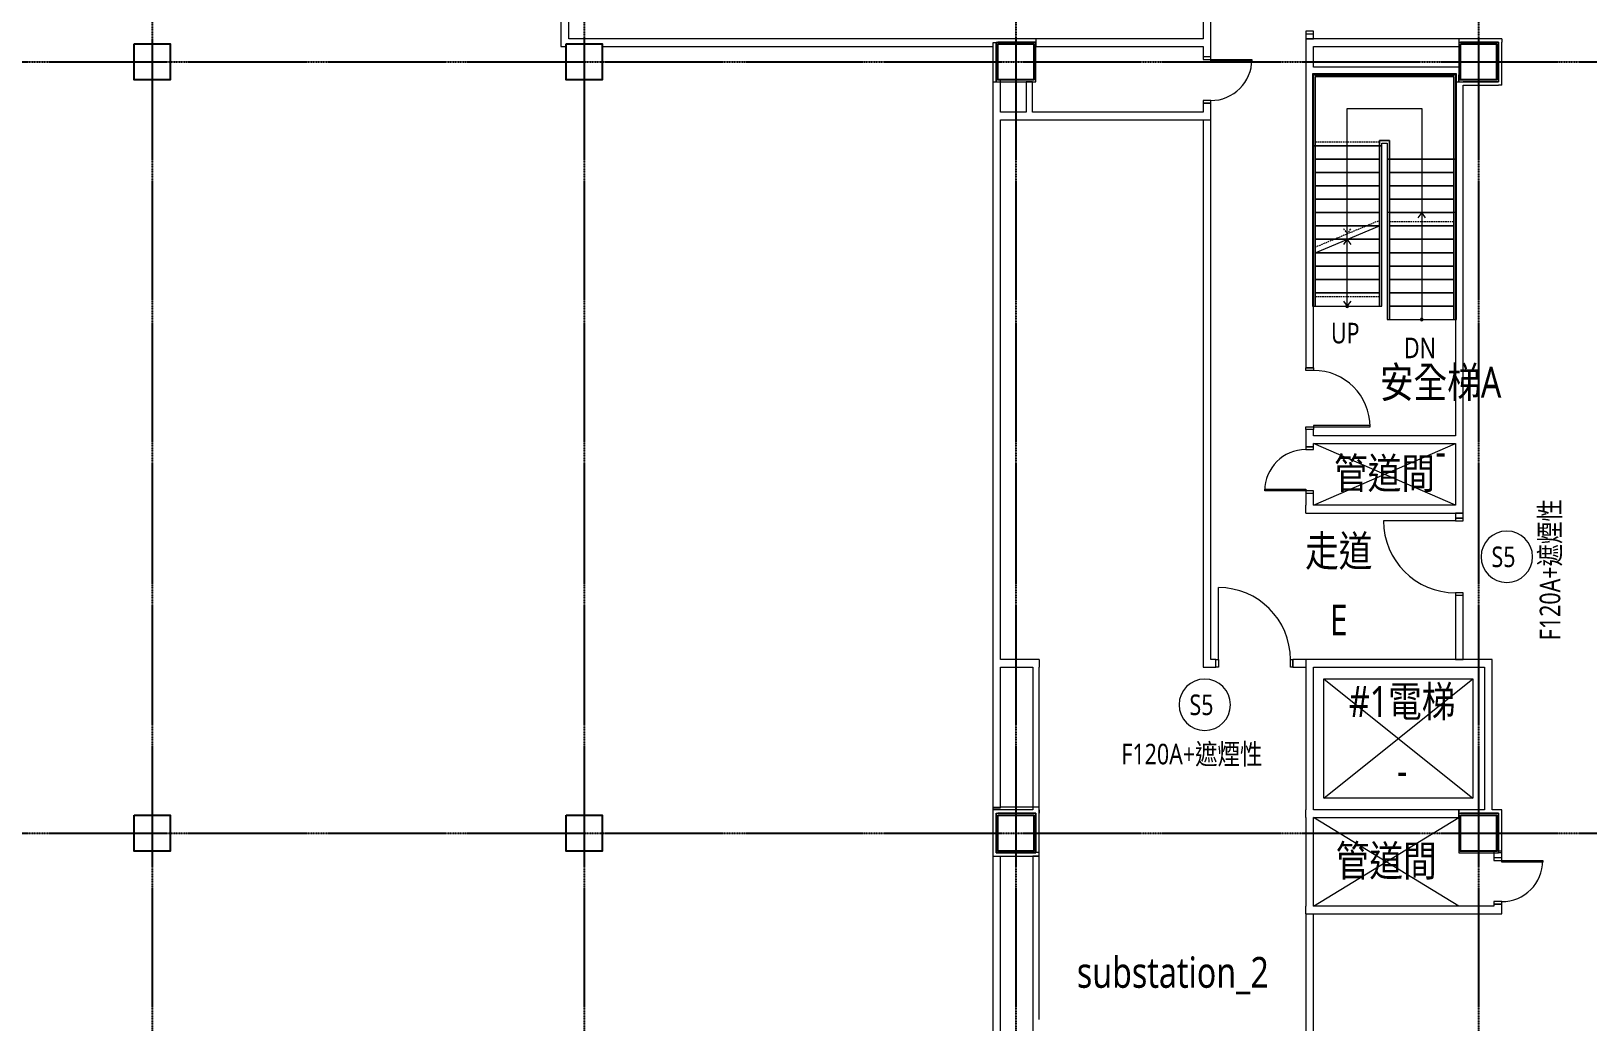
# Model space of a CAD drawing. Extents: x -3450 to 27857, y -1288 to 11880.
# Drawn here: x 22444 to 25473, y 5633 to 7560 of the extents above; entities that cross this region are included whole.
import ezdxf

# ---------------------------------------------------------------- set-up
doc = ezdxf.new("R2010")
doc.units = 0
for name, pattern in [('X-S-FAB-L20$0$COL-CEN-LIN', [3.25, 2.5, -0.25, 0.25, -0.25]), ('X-S-FAB-L20$0$JJP_虛線(退縮線、投影線、地下室範圍、非屬本工程、圖面分區)', [0.45, 0.3, -0.15]), ('X-S-FAB-L20$0$虛線', [0.004233, 0.002117, -0.002117])]:
    doc.linetypes.add(name, pattern=pattern)
for name, color, linetype in [('X-S-FAB-L20$0$1_l20平面圖_1_A-OBJE-2D', 8, 'Continuous'), ('X-S-FAB-L20$0$1_l20平面圖_1_A-STRS', 8, 'Continuous'), ('X-S-FAB-L20$0$1_l20平面圖_1_A-TEXT', 8, 'Continuous'), ('X-S-FAB-L20$0$1_l20平面圖_1_A-WALL-EX', 8, 'Continuous'), ('X-S-FAB-L20$0$1_l20平面圖_1_A-WALL-IN', 8, 'Continuous'), ('X-S-FAB-L20$0$1_l20平面圖_1_A-WALL-IN.200K', 8, 'Continuous'), ('X-S-FAB-L20$0$1_l20平面圖_1_A-ZONE', 8, 'Continuous'), ('X-S-FAB-L20$0$1_l20平面圖_1_A-ZONE.200K', 8, 'Continuous'), ('X-S-FAB-L20$0$1_l20平面圖_1_D label', 8, 'Continuous'), ('X-S-FAB-L20$0$1_l20平面圖_1_Door', 8, 'Continuous'), ('X-S-FAB-L20$0$BLOCK', 8, 'Continuous'), ('X-S-FAB-L20$0$CCL', 8, 'X-S-FAB-L20$0$COL-CEN-LIN'), ('X-S-FAB-L20$0$COL-S', 8, 'Continuous')]:
    doc.layers.add(name, color=color, linetype=linetype)
doc.styles.add('X-S-FAB-L20$0$Standard', font='', dxfattribs={"width": 0.8})
doc.styles.get('X-S-FAB-L20$0$Standard').set_extended_font_data('Microsoft JhengHei')

# ---------------------------------------------------------------- blocks, each defined once
blk = doc.blocks.new('X-S-FAB-L20$0$FAB2-L05')
at = {"layer": 'X-S-FAB-L20$0$CCL'}
for p, q in [((-3480, 11005), (-3480, 0)), ((-2640, 11005), (-2640, 0)), ((-1800, 11005), (-1800, 0)), ((-900, 11005), (-900, 0)), ((-26880, 8220), (1210, 8220)), ((-26880, 6720), (1210, 6720))]:
    blk.add_line(p, q, dxfattribs=at)
at = {"layer": 'X-S-FAB-L20$0$COL-S'}
for points in [[(-3515, 8255), (-3445, 8255), (-3445, 8185), (-3515, 8185)], [(-2675, 8255), (-2605, 8255), (-2605, 8185), (-2675, 8185)], [(-1835, 8255), (-1765, 8255), (-1765, 8185), (-1835, 8185)], [(-935, 8255), (-865, 8255), (-865, 8185), (-935, 8185)], [(-3515, 6755), (-3445, 6755), (-3445, 6685), (-3515, 6685)], [(-2675, 6755), (-2605, 6755), (-2605, 6685), (-2675, 6685)], [(-1835, 6755), (-1765, 6755), (-1765, 6685), (-1835, 6685)], [(-935, 6755), (-865, 6755), (-865, 6685), (-935, 6685)]]:
    blk.add_lwpolyline(points, close=True, dxfattribs=at)
blk = doc.blocks.new('X-S-FAB-L20')
at = {"layer": 'X-S-FAB-L20$0$1_l20平面圖_1_A-OBJE-2D', "color": 2, "lineweight": 0, "ltscale": 10}
for p, q in [((24939, 6637.5), (25215, 6757.5)), ((25215, 6637.5), (24939, 6757.5)), ((25054, 6322.5), (25189, 6322.5)), ((24939, 5857.5), (25221.5, 6030)), ((25221.5, 5857.5), (24939, 6030))]:
    blk.add_line(p, q, dxfattribs=at)
at = {"layer": 'X-S-FAB-L20$0$1_l20平面圖_1_A-OBJE-2D', "color": 8, "lineweight": 0, "ltscale": 10}
for p, q in [((24959, 6067.5), (25249, 6300)), ((24959, 6300), (25249, 6067.5))]:
    blk.add_line(p, q, dxfattribs=at)
at = {"layer": 'X-S-FAB-L20$0$1_l20平面圖_1_A-OBJE-2D', "color": 4, "lineweight": 0, "ltscale": 10}
for p, q in [((24959, 6067.5), (24959, 6300)), ((24959, 6300), (25249, 6300)), ((25249, 6300), (25249, 6067.5)), ((25249, 6067.5), (24959, 6067.5))]:
    blk.add_line(p, q, dxfattribs=at)
at = {"layer": 'X-S-FAB-L20$0$1_l20平面圖_1_A-STRS', "color": 4, "lineweight": 0, "ltscale": 10}
for p, q in [((25217, 7477), (24937, 7477)), ((24937, 7477), (24937, 7337)), ((24942, 7337), (24942, 7472)), ((24942, 7472), (25212, 7472)), ((25212, 7472), (25212, 7311)), ((25217, 7311), (25217, 7477)), ((24942, 7337), (24937, 7337)), ((24937, 7337), (24937, 7025)), ((24937, 7337), (24942, 7337)), ((24942, 7025), (24942, 7337)), ((25087, 7347), (25067, 7347)), ((25067, 7347), (25067, 7337)), ((25072, 7337), (25067, 7337)), ((25067, 7337), (25067, 7025)), ((25067, 7337), (25072, 7337)), ((25072, 7337), (25072, 7342)), ((25072, 7342), (25082, 7342)), ((25072, 7025), (25072, 7337)), ((25082, 7342), (25082, 7311)), ((25087, 7311), (25087, 7347)), ((25082, 7311), (25087, 7311)), ((25082, 7311), (25082, 6999)), ((25087, 7311), (25082, 7311)), ((25087, 6999), (25087, 7311)), ((25212, 7311), (25217, 7311)), ((25212, 7311), (25212, 6999)), ((25217, 7311), (25212, 7311)), ((25217, 6999), (25217, 7311)), ((25067, 7181), (25067, 7025)), ((25072, 7025), (25072, 7183.1)), ((25082, 7207), (25082, 6999)), ((25087, 7207), (25082, 7207)), ((25087, 6999), (25087, 7207)), ((25212, 7207), (25212, 6999)), ((25217, 7207), (25212, 7207)), ((25217, 6999), (25217, 7207)), ((24937, 7126.9), (24937, 7025)), ((24942, 7025), (24942, 7129)), ((24937, 7025), (24942, 7025)), ((24937, 7025), (24942, 7025)), ((25067, 7025), (25072, 7025)), ((25067, 7025), (25072, 7025)), ((25082, 6999), (25087, 6999)), ((25082, 6999), (25087, 6999)), ((25212, 6999), (25217, 6999)), ((25212, 6999), (25217, 6999))]:
    blk.add_line(p, q, dxfattribs=at)
at = {"layer": 'X-S-FAB-L20$0$1_l20平面圖_1_A-STRS', "color": 12, "linetype": 'X-S-FAB-L20$0$JJP_虛線(退縮線、投影線、地下室範圍、非屬本工程、圖面分區)', "lineweight": 0, "ltscale": 10}
for p, q in [((25217, 7477), (24937, 7477)), ((24937, 7477), (24937, 7337)), ((24942, 7337), (24942, 7472)), ((24942, 7472), (25212, 7472)), ((25212, 7472), (24942, 7472)), ((24942, 7472), (24942, 7337)), ((25212, 7472), (25212, 7311)), ((25212, 7311), (25212, 7472)), ((25217, 7311), (25217, 7477)), ((25004.5, 7337), (25004.5, 7409.5)), ((25004.5, 7409.5), (25149.5, 7409.5)), ((25149.5, 7409.5), (25149.5, 7311)), ((24942, 7337), (24937, 7337)), ((24937, 7337), (24937, 7137.8)), ((24937, 7337), (24942, 7337)), ((25067, 7343.8), (24942, 7343.8)), ((25067, 7343.8), (24942, 7343.8)), ((24942, 7139.8), (24942, 7337)), ((24942, 7337), (25067, 7337)), ((24942, 7337), (25067, 7337)), ((24942, 7337), (25067, 7337)), ((25067, 7337), (24942, 7337)), ((24942, 7337), (24942, 7311)), ((24942, 7337), (25067, 7337)), ((25004.5, 7165.8), (25004.5, 7337)), ((25087, 7347), (25067, 7347)), ((25067, 7347), (25067, 7337)), ((25067, 7337), (25067, 7347)), ((25067, 7347), (25087, 7347)), ((25072, 7337), (25067, 7337)), ((25067, 7337), (25067, 7191.8)), ((25067, 7337), (25072, 7337)), ((25067, 7311), (25067, 7337)), ((25072, 7337), (25072, 7342)), ((25072, 7342), (25082, 7342)), ((25072, 7193.9), (25072, 7337)), ((25082, 7342), (25082, 7311)), ((25087, 7311), (25087, 7347)), ((25087, 7347), (25087, 7311)), ((24942, 7311), (25067, 7311)), ((25067, 7311), (24942, 7311)), ((24942, 7311), (24942, 7285)), ((24942, 7311), (25067, 7311)), ((25067, 7285), (25067, 7311)), ((25082, 7311), (25087, 7311)), ((25082, 7311), (25082, 6999)), ((25087, 7311), (25082, 7311)), ((25212, 7311), (25087, 7311)), ((25087, 6999), (25087, 7311)), ((25212, 7311), (25087, 7311)), ((25212, 7311), (25087, 7311)), ((25212, 7311), (25087, 7311)), ((25087, 7311), (25212, 7311)), ((25212, 7311), (25087, 7311)), ((25087, 7311), (25087, 7285)), ((25149.5, 7311), (25149.5, 7025)), ((25212, 7311), (25217, 7311)), ((25212, 7311), (25212, 6999)), ((25217, 7311), (25212, 7311)), ((25212, 7285), (25212, 7311)), ((25217, 6999), (25217, 7311)), ((24942, 7285), (25067, 7285)), ((25067, 7285), (24942, 7285)), ((24942, 7285), (24942, 7259)), ((24942, 7285), (25067, 7285)), ((25067, 7259), (25067, 7285)), ((25212, 7285), (25087, 7285)), ((25087, 7285), (25212, 7285)), ((25212, 7285), (25087, 7285)), ((25087, 7285), (25087, 7259)), ((25212, 7259), (25212, 7285)), ((24942, 7259), (25067, 7259)), ((25067, 7259), (24942, 7259)), ((24942, 7259), (24942, 7233)), ((24942, 7259), (25067, 7259)), ((25067, 7233), (25067, 7259)), ((25212, 7259), (25087, 7259)), ((25087, 7259), (25212, 7259)), ((25212, 7259), (25087, 7259)), ((25087, 7259), (25087, 7233)), ((25212, 7233), (25212, 7259)), ((24942, 7233), (25067, 7233)), ((25067, 7233), (24942, 7233)), ((24942, 7233), (24942, 7207)), ((24942, 7233), (25067, 7233)), ((25067, 7207), (25067, 7233)), ((25212, 7233), (25087, 7233)), ((25087, 7233), (25212, 7233)), ((25212, 7233), (25087, 7233)), ((25087, 7233), (25087, 7207)), ((25212, 7207), (25212, 7233)), ((24942, 7207), (25067, 7207)), ((25067, 7207), (24942, 7207)), ((24942, 7207), (24942, 7181)), ((24942, 7207), (25067, 7207)), ((24942, 7139.8), (25067, 7191.8)), ((24942, 7181), (25041, 7181)), ((25041, 7181), (24942, 7181)), ((24942, 7181), (24942, 7155)), ((24942, 7181), (25041, 7181)), ((25067, 7191.8), (25067, 7207)), ((25212, 7207), (25087, 7207)), ((25087, 7207), (25212, 7207)), ((25212, 7207), (25087, 7207)), ((25087, 7207), (25087, 7181)), ((25087, 7189.6), (25212, 7189.6)), ((25212, 7181), (25087, 7181)), ((25087, 7181), (25212, 7181)), ((25212, 7181), (25087, 7181)), ((25087, 7181), (25087, 7155)), ((25212, 7181), (25212, 7207)), ((25212, 7155), (25212, 7181)), ((24942, 7155), (24978.5, 7155)), ((24978.5, 7155), (24942, 7155)), ((24942, 7155), (24942, 7139.8)), ((24942, 7155), (24978.5, 7155)), ((24997, 7175.8), (25004.5, 7165.8)), ((25004.5, 7165.8), (25012, 7175.8)), ((25212, 7155), (25087, 7155)), ((25087, 7155), (25212, 7155)), ((25212, 7155), (25087, 7155)), ((25087, 7155), (25087, 7129)), ((25212, 7129), (25212, 7155)), ((25212, 7129), (25087, 7129)), ((25087, 7129), (25212, 7129)), ((25212, 7129), (25087, 7129)), ((25087, 7129), (25087, 7103)), ((25212, 7103), (25212, 7129)), ((25212, 7103), (25087, 7103)), ((25087, 7103), (25212, 7103)), ((25212, 7103), (25087, 7103)), ((25087, 7103), (25087, 7077)), ((25212, 7077), (25212, 7103)), ((25212, 7077), (25087, 7077)), ((25087, 7077), (25212, 7077)), ((25212, 7077), (25087, 7077)), ((25087, 7077), (25087, 7051)), ((25212, 7051), (25212, 7077)), ((25067, 7042.9), (24942, 7042.9)), ((25067, 7042.9), (24942, 7042.9)), ((25212, 7051), (25087, 7051)), ((25087, 7051), (25212, 7051)), ((25212, 7051), (25087, 7051)), ((25087, 7051), (25087, 7025)), ((25212, 7025), (25212, 7051)), ((25082, 6999), (25087, 6999)), ((25212, 7025), (25087, 7025)), ((25087, 7025), (25212, 7025)), ((25212, 7025), (25087, 7025)), ((25087, 7025), (25087, 6999)), ((25087, 6999), (25212, 6999)), ((25149.5, 7025), (25149.5, 6999)), ((25212, 6999), (25212, 7025)), ((25212, 6999), (25217, 6999))]:
    blk.add_line(p, q, dxfattribs=at)
at = {"layer": 'X-S-FAB-L20$0$1_l20平面圖_1_A-STRS', "color": 12, "lineweight": 0, "ltscale": 10}
for p, q in [((25212, 7472), (24942, 7472)), ((24942, 7472), (24942, 7343.8)), ((25212, 7472), (24942, 7472)), ((24942, 7472), (24942, 7337)), ((25212, 7311), (25212, 7472)), ((25212, 7311), (25212, 7472)), ((24942, 7343.8), (24942, 7337)), ((24942, 7337), (24942, 7025)), ((24942, 7337), (25067, 7337)), ((24942, 7337), (25067, 7337)), ((24942, 7337), (25067, 7337)), ((25067, 7337), (24942, 7337)), ((24942, 7337), (24942, 7311)), ((24942, 7337), (25067, 7337)), ((25067, 7343.8), (25067, 7347)), ((25067, 7347), (25087, 7347)), ((25067, 7337), (25067, 7347)), ((25067, 7347), (25087, 7347)), ((25067, 7337), (25067, 7343.8)), ((25067, 7025), (25067, 7337)), ((25067, 7311), (25067, 7337)), ((25087, 7347), (25087, 7311)), ((25087, 7347), (25087, 7311)), ((24942, 7311), (25067, 7311)), ((25067, 7311), (24942, 7311)), ((24942, 7311), (24942, 7285)), ((24942, 7311), (25067, 7311)), ((25067, 7285), (25067, 7311)), ((25087, 7311), (25087, 6999)), ((25212, 7311), (25087, 7311)), ((25212, 7311), (25087, 7311)), ((25087, 7311), (25212, 7311)), ((25212, 7311), (25087, 7311)), ((25087, 7311), (25087, 7285)), ((25212, 6999), (25212, 7311)), ((25212, 7285), (25212, 7311)), ((24942, 7285), (25067, 7285)), ((25067, 7285), (24942, 7285)), ((24942, 7285), (24942, 7259)), ((24942, 7285), (25067, 7285)), ((25067, 7259), (25067, 7285)), ((25212, 7285), (25087, 7285)), ((25087, 7285), (25212, 7285)), ((25212, 7285), (25087, 7285)), ((25087, 7285), (25087, 7259)), ((25212, 7259), (25212, 7285)), ((24942, 7259), (25067, 7259)), ((25067, 7259), (24942, 7259)), ((24942, 7259), (24942, 7233)), ((24942, 7259), (25067, 7259)), ((25067, 7233), (25067, 7259)), ((25212, 7259), (25087, 7259)), ((25087, 7259), (25212, 7259)), ((25212, 7259), (25087, 7259)), ((25087, 7259), (25087, 7233)), ((25212, 7233), (25212, 7259)), ((24942, 7233), (25067, 7233)), ((25067, 7233), (24942, 7233)), ((24942, 7233), (24942, 7207)), ((24942, 7233), (25067, 7233)), ((25067, 7207), (25067, 7233)), ((25212, 7233), (25087, 7233)), ((25087, 7233), (25212, 7233)), ((25212, 7233), (25087, 7233)), ((25087, 7233), (25087, 7207)), ((25212, 7207), (25212, 7233)), ((24942, 7207), (25067, 7207)), ((25067, 7207), (24942, 7207)), ((24942, 7207), (24942, 7181)), ((24942, 7207), (25067, 7207)), ((24942, 7181), (25067, 7181)), ((25067, 7181), (24942, 7181)), ((24942, 7181), (24942, 7155)), ((24942, 7181), (25067, 7181)), ((24942, 7129), (25067, 7181)), ((25067, 7181), (25067, 7207)), ((25067, 7155), (25067, 7181)), ((25067, 7025), (25067, 7181)), ((25067, 7155), (25067, 7181)), ((25087, 7207), (25087, 6999)), ((25212, 7207), (25087, 7207)), ((25212, 7207), (25087, 7207)), ((25087, 7207), (25087, 7181)), ((25212, 7207), (25087, 7207)), ((25087, 7207), (25212, 7207)), ((25212, 7207), (25087, 7207)), ((25087, 7207), (25087, 7181)), ((25212, 7181), (25087, 7181)), ((25087, 7181), (25212, 7181)), ((25212, 7181), (25087, 7181)), ((25087, 7181), (25087, 7155)), ((25212, 7181), (25087, 7181)), ((25087, 7181), (25212, 7181)), ((25212, 7181), (25087, 7181)), ((25087, 7181), (25087, 7155)), ((25212, 6999), (25212, 7207)), ((25212, 7181), (25212, 7207)), ((25212, 7181), (25212, 7207)), ((25212, 7155), (25212, 7181)), ((25212, 7155), (25212, 7181)), ((24942, 7155), (25067, 7155)), ((25067, 7155), (24942, 7155)), ((24942, 7155), (24942, 7129)), ((24942, 7155), (25067, 7155)), ((25004.5, 7155), (25067, 7155)), ((25067, 7155), (25004.5, 7155)), ((25004.5, 7155), (25067, 7155)), ((25067, 7129), (25067, 7155)), ((25067, 7129), (25067, 7155)), ((25212, 7155), (25087, 7155)), ((25087, 7155), (25212, 7155)), ((25212, 7155), (25087, 7155)), ((25087, 7155), (25087, 7129)), ((25212, 7155), (25087, 7155)), ((25087, 7155), (25212, 7155)), ((25212, 7155), (25087, 7155)), ((25087, 7155), (25087, 7129)), ((25212, 7129), (25212, 7155)), ((25212, 7129), (25212, 7155)), ((24942, 7129), (25067, 7129)), ((25067, 7129), (24942, 7129)), ((24942, 7129), (24942, 7103)), ((24942, 7129), (25067, 7129)), ((24942, 7129), (24942, 7025)), ((24942, 7129), (25067, 7129)), ((25067, 7129), (24942, 7129)), ((24942, 7129), (24942, 7103)), ((24942, 7129), (25067, 7129)), ((25067, 7103), (25067, 7129)), ((25067, 7103), (25067, 7129)), ((25212, 7129), (25087, 7129)), ((25087, 7129), (25212, 7129)), ((25212, 7129), (25087, 7129)), ((25087, 7129), (25087, 7103)), ((25212, 7129), (25087, 7129)), ((25087, 7129), (25212, 7129)), ((25212, 7129), (25087, 7129)), ((25087, 7129), (25087, 7103)), ((25212, 7103), (25212, 7129)), ((25212, 7103), (25212, 7129)), ((24942, 7103), (25067, 7103)), ((25067, 7103), (24942, 7103)), ((24942, 7103), (24942, 7077)), ((24942, 7103), (25067, 7103)), ((24942, 7103), (25067, 7103)), ((25067, 7103), (24942, 7103)), ((24942, 7103), (24942, 7077)), ((24942, 7103), (25067, 7103)), ((25067, 7077), (25067, 7103)), ((25067, 7077), (25067, 7103)), ((25212, 7103), (25087, 7103)), ((25087, 7103), (25212, 7103)), ((25212, 7103), (25087, 7103)), ((25087, 7103), (25087, 7077)), ((25212, 7103), (25087, 7103)), ((25087, 7103), (25212, 7103)), ((25212, 7103), (25087, 7103)), ((25087, 7103), (25087, 7077)), ((25212, 7077), (25212, 7103)), ((25212, 7077), (25212, 7103)), ((24942, 7077), (25067, 7077)), ((25067, 7077), (24942, 7077)), ((24942, 7077), (24942, 7051)), ((24942, 7077), (25067, 7077)), ((24942, 7077), (25067, 7077)), ((25067, 7077), (24942, 7077)), ((24942, 7077), (24942, 7051)), ((24942, 7077), (25067, 7077)), ((25067, 7051), (25067, 7077)), ((25067, 7051), (25067, 7077)), ((25212, 7077), (25087, 7077)), ((25087, 7077), (25212, 7077)), ((25212, 7077), (25087, 7077)), ((25087, 7077), (25087, 7051)), ((25212, 7077), (25087, 7077)), ((25087, 7077), (25212, 7077)), ((25212, 7077), (25087, 7077)), ((25087, 7077), (25087, 7051)), ((25212, 7051), (25212, 7077)), ((25212, 7051), (25212, 7077)), ((24942, 7051), (25067, 7051)), ((25067, 7051), (24942, 7051)), ((24942, 7051), (24942, 7025)), ((24942, 7051), (25067, 7051)), ((24942, 7051), (25067, 7051)), ((25067, 7051), (24942, 7051)), ((24942, 7051), (24942, 7025)), ((24942, 7051), (25067, 7051)), ((25067, 7025), (25067, 7051)), ((25067, 7025), (25067, 7051)), ((25212, 7051), (25087, 7051)), ((25087, 7051), (25212, 7051)), ((25212, 7051), (25087, 7051)), ((25087, 7051), (25087, 7025)), ((25212, 7051), (25087, 7051)), ((25087, 7051), (25212, 7051)), ((25212, 7051), (25087, 7051)), ((25087, 7051), (25087, 7025)), ((25212, 7025), (25212, 7051)), ((25212, 7025), (25212, 7051)), ((24942, 7025), (25067, 7025)), ((24942, 7025), (25067, 7025)), ((24942, 7025), (25067, 7025)), ((24942, 7025), (25067, 7025)), ((25212, 7025), (25087, 7025)), ((25087, 7025), (25212, 7025)), ((25212, 7025), (25087, 7025)), ((25087, 7025), (25087, 6999)), ((25212, 7025), (25087, 7025)), ((25087, 7025), (25212, 7025)), ((25212, 7025), (25087, 7025)), ((25087, 7025), (25087, 6999)), ((25087, 6999), (25212, 6999)), ((25087, 6999), (25212, 6999)), ((25087, 6999), (25212, 6999)), ((25087, 6999), (25212, 6999)), ((25212, 6999), (25212, 7025)), ((25212, 6999), (25212, 7025))]:
    blk.add_line(p, q, dxfattribs=at)
at = {"layer": 'X-S-FAB-L20$0$1_l20平面圖_1_A-STRS', "color": 12, "linetype": 'X-S-FAB-L20$0$虛線', "lineweight": 0, "ltscale": 10}
for p, q in [((25212, 7472), (24942, 7472)), ((24942, 7472), (24942, 7343.8)), ((25212, 7311), (25212, 7472)), ((24942, 7343.8), (24942, 7337)), ((24942, 7337), (24942, 7139.8)), ((25067, 7343.8), (25067, 7347)), ((25067, 7347), (25087, 7347)), ((25067, 7337), (25067, 7343.8)), ((25067, 7191.8), (25067, 7337)), ((25087, 7347), (25087, 7311)), ((25087, 7311), (25087, 6999)), ((25212, 6999), (25212, 7311)), ((25087, 6999), (25212, 6999))]:
    blk.add_line(p, q, dxfattribs=at)
at = {"layer": 'X-S-FAB-L20$0$1_l20平面圖_1_A-STRS', "color": 8, "lineweight": 0, "ltscale": 10}
for p, q in [((25004.5, 7337), (25004.5, 7409.5)), ((25004.5, 7409.5), (25149.5, 7409.5)), ((25149.5, 7409.5), (25149.5, 7311)), ((25004.5, 7051), (25004.5, 7337)), ((25149.5, 7311), (25149.5, 7025)), ((25149.5, 7207), (25142, 7197)), ((25149.5, 7207), (25149.5, 7181)), ((25157, 7197), (25149.5, 7207)), ((25149.5, 7181), (25149.5, 7025)), ((25004.5, 7155), (24997, 7145)), ((25004.5, 7051), (25004.5, 7155)), ((25012, 7145), (25004.5, 7155)), ((24997, 7035), (25004.5, 7025)), ((25004.5, 7025), (25004.5, 7051)), ((25004.5, 7025), (25004.5, 7051)), ((25004.5, 7025), (25012, 7035)), ((25149.5, 7025), (25149.5, 6999)), ((25149.5, 7025), (25149.5, 6999))]:
    blk.add_line(p, q, dxfattribs=at)
at = {"layer": 'X-S-FAB-L20$0$1_l20平面圖_1_A-STRS', "color": 8, "lineweight": 0, "ltscale": 10, "flags": 128}
for points in [[(25007, 7025, 1), (25002, 7025, 1)], [(25152, 6999, 1), (25147, 6999, 1)], [(25152, 6999, 1), (25147, 6999, 1)]]:
    blk.add_lwpolyline(points, format="xyb", close=True, dxfattribs=at)
at = {"layer": 'X-S-FAB-L20$0$1_l20平面圖_1_A-WALL-EX', "color": 3, "lineweight": 0, "ltscale": 10, "flags": 128}
for points in [[(24398.5, 7545), (24315, 7545)], [(24398.5, 7545), (24398.5, 7538.5)], [(24321.5, 7538.5), (24398.5, 7538.5)]]:
    blk.add_lwpolyline(points, dxfattribs=at)
at = {"layer": 'X-S-FAB-L20$0$1_l20平面圖_1_A-WALL-EX', "color": 1, "lineweight": 0, "ltscale": 10, "flags": 128}
for points in [[(24321.5, 7538.5), (24325, 7538.5)], [(24321.5, 7538.5), (24321.5, 7461.5)], [(24395, 7538.5), (24325, 7538.5)], [(24398.5, 7538.5), (24395, 7538.5)], [(24398.5, 7465), (24398.5, 7538.5)], [(24321.5, 7461.5), (24325, 7461.5)], [(24325, 7461.5), (24398.5, 7461.5)], [(24398.5, 7461.5), (24398.5, 7465)]]:
    blk.add_lwpolyline(points, dxfattribs=at)
at = {"layer": 'X-S-FAB-L20$0$1_l20平面圖_1_A-WALL-IN', "color": 3, "lineweight": 0, "ltscale": 10}
for p, q in [((24739, 7510), (24724, 7510)), ((24739, 7420), (24724, 7420)), ((24939, 6905), (24924, 6905)), ((24939, 6785), (24924, 6785)), ((24924, 6751), (24939, 6751)), ((24924, 6661), (24939, 6661)), ((25305, 5951.5), (25290, 5951.5)), ((25305, 5861.5), (25290, 5861.5))]:
    blk.add_line(p, q, dxfattribs=at)
at = {"layer": 'X-S-FAB-L20$0$1_l20平面圖_1_A-WALL-IN', "color": 3, "lineweight": 0, "ltscale": 10, "flags": 128}
for points in [[(23475, 9035), (23475, 7530)], [(23490, 7545), (23490, 8965)], [(24724, 8755), (24724, 7545)], [(24739, 7537.5), (24739, 8770)], [(24315, 7545), (23490, 7545)], [(24724, 7545), (24398.5, 7545)], [(24398.5, 7545), (24398.5, 7530)], [(24924, 7545), (24924, 7530)], [(25221.5, 7545), (24924, 7545)], [(25221.5, 7545), (25221.5, 7530)], [(25305, 7545), (25221.5, 7545)], [(25221.5, 7545), (25221.5, 7538.5)], [(25305, 7545), (25305, 7538.5)], [(23475, 7530), (23485, 7530)], [(23555, 7530), (24315, 7530)], [(24315, 7530), (24315, 7461.5)], [(24321.5, 7461.5), (24321.5, 7538.5)], [(24398.5, 7530), (24724, 7530)], [(24724, 7530), (24724, 7510)], [(24739, 7510), (24739, 7537.5)], [(24924, 7530), (24924, 6905)], [(24939, 7530), (25221.5, 7530)], [(24939, 7490), (24939, 7530)], [(25221.5, 7538.5), (25298.5, 7538.5)], [(25298.5, 7538.5), (25298.5, 7461.5)], [(25305, 7455), (25305, 7538.5)], [(25221.5, 7490), (24939, 7490)], [(25221.5, 7490), (25221.5, 7475)], [(24315, 7461.5), (24321.5, 7461.5)], [(24392.5, 7461.5), (24380, 7461.5)], [(24380, 7461.5), (24380, 7402.5)], [(24392.5, 7402.5), (24392.5, 7461.5)], [(24939, 6905), (24939, 7475)], [(24939, 7475), (25215, 7475)], [(25215, 7475), (25215, 7461.5)], [(25215, 7461.5), (25230, 7461.5)], [(25215, 7461.5), (25215, 6772.5)], [(25215, 7461.5), (25221.5, 7461.5)], [(25221.5, 7461.5), (25221.5, 7475)], [(25298.5, 7461.5), (25230, 7461.5)], [(25230, 6637.5), (25230, 7455)], [(25230, 7455), (25298.5, 7455)], [(25305, 7455), (25298.5, 7455)], [(24724, 7420), (24724, 7402.5)], [(24739, 7402.5), (24739, 7420)], [(24380, 7402.5), (24330, 7402.5)], [(24724, 7402.5), (24392.5, 7402.5)], [(24739, 7387.5), (24739, 7402.5)], [(24330, 7387.5), (24739, 7387.5)], [(24924, 6785), (24924, 6751)], [(24939, 6772.5), (24939, 6785)], [(25215, 6772.5), (24939, 6772.5)], [(24939, 6751), (24939, 6757.5)], [(24939, 6757.5), (25215, 6757.5)], [(25215, 6757.5), (25215, 6637.5)], [(24924, 6661), (24924, 6637.5)], [(24924, 6622.5), (24924, 6637.5)], [(24939, 6637.5), (24939, 6661)], [(25215, 6637.5), (24939, 6637.5)], [(25230, 6622.5), (25230, 6637.5)], [(24924, 6622.5), (25230, 6622.5)], [(24405, 6337.5), (24330, 6337.5)], [(24405, 6337.5), (24405, 6322.5)], [(24924, 6337.5), (24924, 6322.5)], [(25271.5, 6337.5), (24924, 6337.5)], [(25286.5, 6337.5), (25271.5, 6337.5)], [(25286.5, 6045), (25286.5, 6337.5)], [(24330, 6322.5), (24392.8, 6322.5)], [(24392.8, 6322.5), (24392.8, 6045)], [(24405, 6045), (24405, 6322.5)], [(24924, 6322.5), (24924, 6045)], [(24939, 6322.5), (25271.5, 6322.5)], [(24939, 6045), (24939, 6322.5)], [(25271.5, 6322.5), (25271.5, 6045)], [(24315, 6050), (24330, 6050)], [(24315, 6050), (24315, 5017.5)], [(24315, 6045), (24315, 6038.5)], [(24392.8, 6045), (24315, 6045)], [(24315, 6038.5), (24315, 5955)], [(24321.5, 6038.5), (24398.5, 6038.5)], [(24321.5, 5961.5), (24321.5, 6038.5)], [(24390, 6050), (24330, 6050)], [(24405, 6050), (24390, 6050)], [(24398.5, 6038.5), (24398.5, 5961.5)], [(24405, 5962.5), (24405, 6050)], [(24405, 6045), (24405, 6038.5)], [(24405, 5961.5), (24405, 6038.5)], [(24924, 6030), (24924, 6045)], [(24924, 6030), (24924, 5857.5)], [(25221.5, 6045), (24939, 6045)], [(24939, 6030), (25221.5, 6030)], [(24939, 5857.5), (24939, 6030)], [(25271.5, 6045), (25221.5, 6045)], [(25221.5, 6045), (25221.5, 6038.5)], [(25221.5, 6030), (25221.5, 6045)], [(25221.5, 6038.5), (25298.5, 6038.5)], [(25298.5, 6045), (25286.5, 6045)], [(25305, 6045), (25298.5, 6045)], [(25298.5, 6038.5), (25298.5, 5961.5)], [(25305, 5961.5), (25305, 6045)], [(24315, 5955), (24321.5, 5955)], [(24398.5, 5961.5), (24321.5, 5961.5)], [(24321.5, 5955), (24405, 5955)], [(24330, 5961.5), (24330, 5965)], [(24330, 4545), (24330, 5955)], [(24390, 5965), (24390, 5962.5)], [(24390, 5962.5), (24405, 5962.5)], [(24392.8, 5955), (24392.8, 4545)], [(24405, 5955), (24392.8, 5955)], [(24405, 5955), (24405, 5961.5)], [(24405, 5637.5), (24405, 5955)], [(25290, 5965), (25290, 5951.5)], [(25305, 5965), (25295, 5965)], [(25305, 5961.5), (25298.5, 5961.5)], [(25305, 5951.5), (25305, 5965)], [(24924, 5842.5), (24924, 5857.5)], [(25290, 5857.5), (24939, 5857.5)], [(25290, 5861.5), (25290, 5857.5)], [(25305, 5857.5), (25305, 5861.5)], [(25305, 5842.5), (25305, 5857.5)], [(24924, 5842.5), (25305, 5842.5)]]:
    blk.add_lwpolyline(points, dxfattribs=at)
at = {"layer": 'X-S-FAB-L20$0$1_l20平面圖_1_A-WALL-IN', "color": 1, "lineweight": 0, "ltscale": 10, "flags": 128}
for points in [[(24315, 7537.5), (24315, 6049)], [(24330, 7537.5), (24315, 7537.5)], [(24330, 7535), (24330, 7537.5)], [(25221.5, 7538.5), (25225, 7538.5)], [(25221.5, 7538.5), (25221.5, 7461.5)], [(25295, 7538.5), (25225, 7538.5)], [(25298.5, 7538.5), (25295, 7538.5)], [(25298.5, 7465), (25298.5, 7538.5)], [(24330, 7402.5), (24330, 7465)], [(25221.5, 7461.5), (25225, 7461.5)], [(25225, 7461.5), (25298.5, 7461.5)], [(25298.5, 7461.5), (25298.5, 7465)], [(24330, 6337.5), (24330, 7387.5)], [(24330, 6049), (24330, 6322.5)], [(24315, 6049), (24330, 6049)], [(24321.5, 6038.5), (24325, 6038.5)], [(24321.5, 6038.5), (24321.5, 5961.5)], [(24395, 6038.5), (24325, 6038.5)], [(24398.5, 6038.5), (24395, 6038.5)], [(24398.5, 5965), (24398.5, 6038.5)], [(25221.5, 6038.5), (25225, 6038.5)], [(25221.5, 6038.5), (25221.5, 5961.5)], [(25295, 6038.5), (25225, 6038.5)], [(25298.5, 6038.5), (25295, 6038.5)], [(25298.5, 5965), (25298.5, 6038.5)], [(24321.5, 5961.5), (24325, 5961.5)], [(24325, 5961.5), (24398.5, 5961.5)], [(24398.5, 5961.5), (24398.5, 5965)], [(25221.5, 5961.5), (25225, 5961.5)], [(25225, 5961.5), (25298.5, 5961.5)], [(25298.5, 5961.5), (25298.5, 5965)]]:
    blk.add_lwpolyline(points, dxfattribs=at)
at = {"layer": 'X-S-FAB-L20$0$1_l20平面圖_1_A-WALL-IN.200K', "color": 252, "lineweight": 0, "ltscale": 10}
for p, q in [((24924, 7555), (24939, 7555)), ((25215, 6612.5), (25230, 6612.5)), ((25215, 6462.5), (25230, 6462.5)), ((24749, 6322.5), (24749, 6337.5)), ((24899, 6322.5), (24899, 6337.5))]:
    blk.add_line(p, q, dxfattribs=at)
at = {"layer": 'X-S-FAB-L20$0$1_l20平面圖_1_A-WALL-IN.200K', "color": 252, "lineweight": 0, "ltscale": 10, "flags": 128}
for points in [[(24924, 7555), (24924, 7545)], [(24924, 7545), (24939, 7545)], [(24939, 7545), (24939, 7555)], [(24724, 7387.5), (24724, 6322.5)], [(24724, 7387.5), (24739, 7387.5)], [(24739, 6337.5), (24739, 7387.5)], [(25215, 6622.5), (25215, 6612.5)], [(25230, 6622.5), (25215, 6622.5)], [(25230, 6612.5), (25230, 6622.5)], [(25215, 6462.5), (25215, 6337.5)], [(25230, 6337.5), (25230, 6462.5)], [(24749, 6337.5), (24739, 6337.5)], [(24924, 6337.5), (24899, 6337.5)], [(24924, 6337.5), (24924, 6322.5)], [(25215, 6337.5), (25230, 6337.5)], [(24724, 6322.5), (24739, 6322.5)], [(24739, 6322.5), (24749, 6322.5)], [(24899, 6322.5), (24924, 6322.5)], [(24924, 5842.5), (24924, 5142.5)], [(24924, 5842.5), (24939, 5842.5)], [(24939, 5127.5), (24939, 5842.5)]]:
    blk.add_lwpolyline(points, dxfattribs=at)
at = {"layer": 'X-S-FAB-L20$0$1_l20平面圖_1_D label', "color": 252, "lineweight": 0, "ltscale": 10, "flags": 128}
for points in [[(25315, 6587.5, 1), (25315, 6487.5, 1)], [(24777.5, 6249.5, 1), (24677.5, 6249.5, 1)]]:
    blk.add_lwpolyline(points, format="xyb", close=True, dxfattribs=at)
at = {"layer": 'X-S-FAB-L20$0$1_l20平面圖_1_Door', "color": 252, "lineweight": 0, "ltscale": 10}
for p, q in [((24939, 7560), (24924, 7560)), ((24924, 7560), (24924, 7555)), ((24924, 7555), (24939, 7555)), ((24924, 7555), (24939, 7555)), ((24924, 7555), (24939, 7555)), ((24939, 7555), (24939, 7560)), ((25215, 6607.5), (25075, 6607.5)), ((25215, 6612.5), (25215, 6607.5)), ((25230, 6612.5), (25215, 6612.5)), ((25215, 6612.5), (25230, 6612.5)), ((25215, 6612.5), (25230, 6612.5)), ((25215, 6607.5), (25230, 6607.5)), ((25230, 6607.5), (25230, 6612.5)), ((24754, 6337.5), (24754, 6477.5)), ((25230, 6467.5), (25215, 6467.5)), ((25215, 6467.5), (25215, 6462.5)), ((25215, 6462.5), (25230, 6462.5)), ((25215, 6462.5), (25230, 6462.5)), ((25215, 6462.5), (25230, 6462.5)), ((25230, 6462.5), (25230, 6467.5)), ((24749, 6337.5), (24754, 6337.5)), ((24749, 6322.5), (24749, 6337.5)), ((24749, 6322.5), (24749, 6337.5)), ((24749, 6322.5), (24749, 6337.5)), ((24754, 6337.5), (24754, 6322.5)), ((24894, 6322.5), (24894, 6337.5)), ((24894, 6337.5), (24899, 6337.5)), ((24899, 6337.5), (24899, 6322.5)), ((24899, 6322.5), (24899, 6337.5)), ((24899, 6322.5), (24899, 6337.5)), ((24754, 6322.5), (24749, 6322.5)), ((24899, 6322.5), (24894, 6322.5))]:
    blk.add_line(p, q, dxfattribs=at)
at = {"layer": 'X-S-FAB-L20$0$1_l20平面圖_1_Door', "color": 4, "lineweight": 0, "ltscale": 10}
for p, q in [((24739, 7510), (24724, 7510)), ((24724, 7510), (24724, 7505)), ((24724, 7505), (24739, 7505)), ((24739, 7505), (24739, 7510)), ((24739, 7505), (24819, 7505)), ((24739, 7502), (24739, 7505)), ((24819, 7502), (24739, 7502)), ((24819, 7505), (24819, 7502)), ((24739, 7425), (24724, 7425)), ((24724, 7425), (24724, 7420)), ((24724, 7420), (24739, 7420)), ((24739, 7420), (24739, 7425)), ((24924, 6900), (24924, 6905)), ((24924, 6905), (24939, 6905)), ((24939, 6905), (24939, 6900)), ((24939, 6900), (24924, 6900)), ((24924, 6785), (24924, 6790)), ((24924, 6790), (24939, 6790)), ((24939, 6785), (24924, 6785)), ((25049, 6793), (24939, 6793)), ((24939, 6793), (24939, 6790)), ((24939, 6790), (25049, 6790)), ((24939, 6790), (24939, 6785)), ((25049, 6790), (25049, 6793)), ((24924, 6751), (24924, 6746)), ((24939, 6751), (24924, 6751)), ((24924, 6746), (24939, 6746)), ((24939, 6746), (24939, 6751)), ((24844, 6666), (24844, 6669)), ((24844, 6669), (24924, 6669)), ((24924, 6666), (24844, 6666)), ((24924, 6669), (24924, 6666)), ((24924, 6666), (24924, 6661)), ((24939, 6666), (24924, 6666)), ((24939, 6661), (24939, 6666)), ((24924, 6661), (24939, 6661)), ((25305, 5951.5), (25290, 5951.5)), ((25290, 5951.5), (25290, 5946.5)), ((25290, 5946.5), (25305, 5946.5)), ((25305, 5946.5), (25305, 5951.5)), ((25305, 5946.5), (25385, 5946.5)), ((25305, 5943.5), (25305, 5946.5)), ((25385, 5943.5), (25305, 5943.5)), ((25385, 5946.5), (25385, 5943.5)), ((25305, 5866.5), (25290, 5866.5)), ((25290, 5866.5), (25290, 5861.5)), ((25290, 5861.5), (25305, 5861.5)), ((25305, 5861.5), (25305, 5866.5))]:
    blk.add_line(p, q, dxfattribs=at)
for centre, radius, start, end in [((24739, 7505), 80, 270, 0), ((24939, 6790), 110, 0, 90), ((24924, 6666), 80, 90, 180), ((25305, 5946.5), 80, 270, 0)]:
    blk.add_arc(centre, radius, start, end, dxfattribs=at)
at = {"layer": 'X-S-FAB-L20$0$1_l20平面圖_1_Door', "color": 252, "lineweight": 0, "ltscale": 10}
for centre, start, end in [((25215, 6607.5), 180, 270), ((24754, 6337.5), 0, 90)]:
    blk.add_arc(centre, 140, start, end, dxfattribs=at)
at = {"layer": 'X-S-FAB-L20$0$BLOCK'}
blk.add_blockref('X-S-FAB-L20$0$FAB2-L05', (26160, -720), dxfattribs=at)
at = {"layer": 'X-S-FAB-L20$0$1_l20平面圖_1_A-TEXT', "color": 6, "linetype": 'Continuous', "lineweight": 0, "char_height": 40, "attachment_point": 4, "style": 'X-S-FAB-L20$0$Standard'}
for s, insert in [('\\A1;{\\pql;\\fMicrosoft JhengHei|b0|i0|c136|p34;UP}', (24972.9, 6972.3)), ('\\A1;{\\pql;\\fMicrosoft JhengHei|b0|i0|c136|p34;DN}', (25115, 6943.7))]:
    blk.add_mtext(s, dxfattribs=dict(at, insert=insert))
at = {"layer": 'X-S-FAB-L20$0$1_l20平面圖_1_A-ZONE', "color": 59, "linetype": 'Continuous', "lineweight": 0, "char_height": 60, "attachment_point": 2, "style": 'X-S-FAB-L20$0$Standard'}
for s, insert in [('\\A1;{\\pqc;\\pt0;\\fMicrosoft JhengHei|b0|i0|c136|p34;安全梯A}', (25186.2, 6906.8)), ('\\A1;{\\pqc;\\pt0;\\fMicrosoft JhengHei|b0|i0|c136|p34;管道間}', (25077, 6729.8)), ('\\A1;{\\pqc;\\pt0;\\fMicrosoft JhengHei|b0|i0|c136|p34;-}', (25186.2, 6772.6)), ('\\A1;{\\pqc;\\pt0;\\fMicrosoft JhengHei|b0|i0|c136|p34;#1電梯}', (25111.5, 6285.7)), ('\\A1;{\\pqc;\\pt0;\\fMicrosoft JhengHei|b0|i0|c136|p34;-}', (25111.5, 6151.7)), ('\\A1;{\\pqc;\\pt0;\\fMicrosoft JhengHei|b0|i0|c136|p34;管道間}', (25080.3, 5976))]:
    blk.add_mtext(s, dxfattribs=dict(at, insert=insert))
at = {"layer": 'X-S-FAB-L20$0$1_l20平面圖_1_A-ZONE.200K', "color": 252, "linetype": 'Continuous', "lineweight": 0, "char_height": 60, "attachment_point": 2, "style": 'X-S-FAB-L20$0$Standard'}
for s, insert in [('\\A1;{\\pqc;\\pt0;\\fMicrosoft JhengHei|b0|i0|c136|p34;走道}', (24988, 6578.7)), ('\\A1;{\\pqc;\\pt0;\\fMicrosoft JhengHei|b0|i0|c136|p34;E}', (24988, 6444.5)), ('\\A1;{\\pqc;\\pt0;\\fMicrosoft JhengHei|b0|i0|c136|p34;substation_2}', (24665.3, 5758.9))]:
    blk.add_mtext(s, dxfattribs=dict(at, insert=insert))
at = {"layer": 'X-S-FAB-L20$0$1_l20平面圖_1_D label', "color": 252, "linetype": 'Continuous', "lineweight": 0, "insert": (25423.4, 6375), "char_height": 40, "attachment_point": 7, "rotation": 90, "style": 'X-S-FAB-L20$0$Standard'}
blk.add_mtext('\\A1;{\\pql;\\pt0;\\fMicrosoft JhengHei|b0|i0|c136|p34;F120A+遮煙性\\fMicrosoft JhengHei|b0|i0|c136|p34;\\fMicrosoft JhengHei|b0|i0|c136|p34;\\H0.666667x;\\fMicrosoft JhengHei|b0|i0|c136|p34;\\H1.500000x;}', dxfattribs=at)
at = {"layer": 'X-S-FAB-L20$0$1_l20平面圖_1_D label', "color": 252, "linetype": 'Continuous', "lineweight": 0, "char_height": 40, "attachment_point": 7, "style": 'X-S-FAB-L20$0$Standard'}
for s, insert in [('\\A1;{\\pql;\\pt0;\\fMicrosoft JhengHei|b0|i0|c136|p34;S5\\fMicrosoft JhengHei|b0|i0|c136|p34;\\fMicrosoft JhengHei|b0|i0|c136|p34;\\fMicrosoft JhengHei|b0|i0|c136|p34;}', (25285.1, 6516.8)), ('\\A1;{\\pql;\\pt0;\\fMicrosoft JhengHei|b0|i0|c136|p34;S5\\fMicrosoft JhengHei|b0|i0|c136|p34;\\fMicrosoft JhengHei|b0|i0|c136|p34;\\fMicrosoft JhengHei|b0|i0|c136|p34;}', (24697.6, 6228.9)), ('\\A1;{\\pql;\\pt0;\\fMicrosoft JhengHei|b0|i0|c136|p34;F120A+遮煙性\\fMicrosoft JhengHei|b0|i0|c136|p34;\\fMicrosoft JhengHei|b0|i0|c136|p34;\\H0.666667x;\\fMicrosoft JhengHei|b0|i0|c136|p34;\\H1.500000x;}', (24565, 6129.1))]:
    blk.add_mtext(s, dxfattribs=dict(at, insert=insert))

msp = doc.modelspace()

# ---------------------------------------------------------------- block references
msp.add_blockref('X-S-FAB-L20', (0, 0))

doc.saveas('drawing.dxf')
